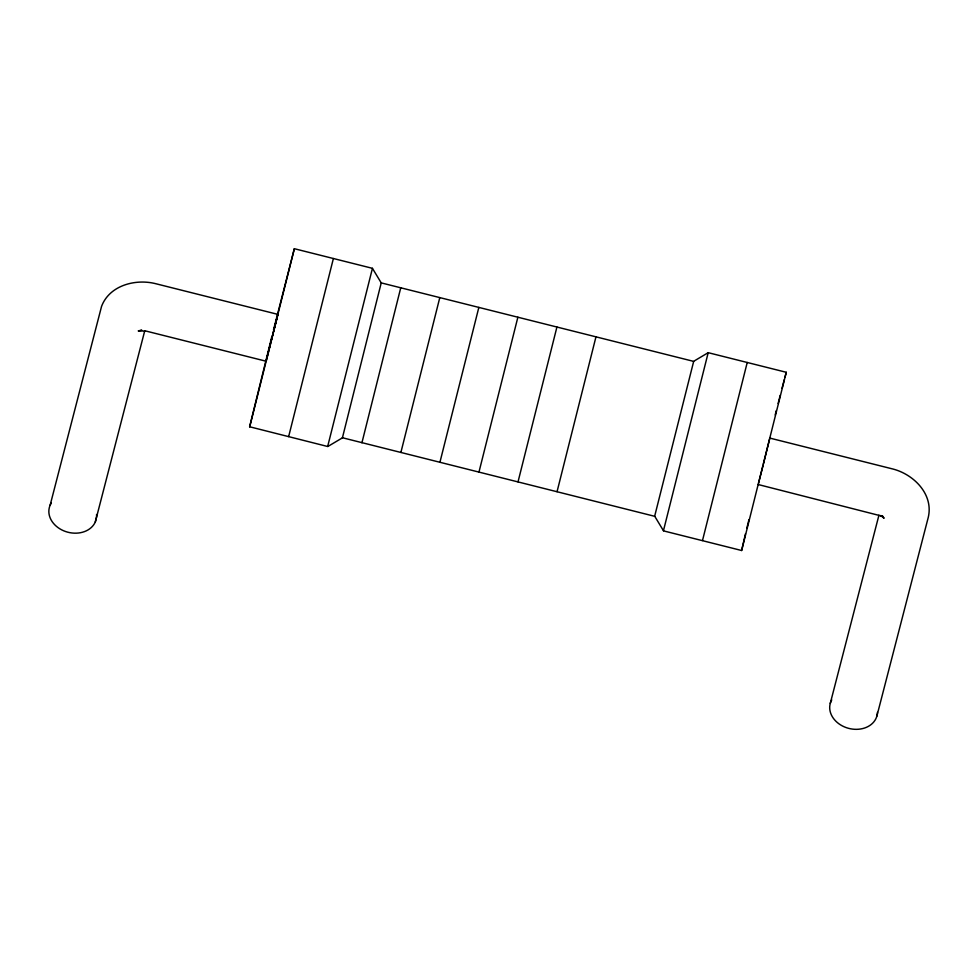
<?xml version="1.0" encoding="UTF-8"?>
<svg xmlns="http://www.w3.org/2000/svg" width="978" height="978" viewBox="0 0 978 978"><rect width="100%" height="100%" fill="white"/><g stroke="black" fill="none" stroke-linecap="round" stroke-linejoin="round"><path stroke-width="1.47" d="M758.133 484.513L881.936 516.127L880.726 515.54L884.088 518.267L882.462 515.846M140.783 330.515L141.688 330.112L138.228 330.906L146.04 331.065L266.138 361.237L277.911 314.39L155.942 283.754C135.759 278.522 109.499 285.209 101.553 306.407L50.122 505.259M693.646 361.493L654.673 516.188L663.549 530.883L741.63 550.504L786.275 372.288L708.194 352.679L693.573 361.359L381.224 282.887L342.41 437.851L327.789 446.53L249.61 426.763L271.676 337.227M769.784 438.278L763.439 463.975M745.48 533.756L741.63 550.504M266.872 358.07L267.483 355.576M746.862 528.108L748.916 519.758M267.776 354.329L268.4 351.835M268.987 349.464L270.393 343.804M273.51 329.904L294.341 248.705L372.435 268.327L381.31 283.021M270.698 342.593L273.131 332.899M51.321 503.022A24.157 19.242 14.5 0 0 63.546 530.736A24.157 19.242 14.5 0 0 95.318 521.934L96.541 517.056A24.157 19.242 14.5 0 0 96.553 514.514M763.133 465.198L758.5 483.315M273.437 331.676L277.067 317.495M775.199 414.929L776.3 410.589M778.109 403.511L780.224 395.283M95.318 521.934L144.744 330.796M830.273 703.39L878.941 515.198M876.863 716.116L928.293 517.264C933.733 493.817 913.073 473.645 891.63 468.694L769.796 438.083M782.021 388.352L784.283 379.66M249.696 426.921L294.341 248.705M361.933 442.765L400.748 287.789M784.992 377.019L786.275 372.288M277.679 315.173L277.911 314.39M266.138 361.237L266.371 360.454M654.747 516.323L342.324 437.716M747.229 362.483L702.497 540.541M708.194 352.679L663.451 530.724M595.969 336.835L557.057 491.665M556.922 327.031L518.022 481.861M517.875 317.214L478.976 472.044M478.841 307.41L439.941 462.239M439.794 297.605L400.894 452.435M372.435 268.327L327.691 446.384M333.388 258.522L288.657 436.579M877.437 712.375A24.157 19.242 14.5 0 1 848.354 728.28A24.157 19.242 14.5 0 1 831.74 699.893"/></g></svg>
